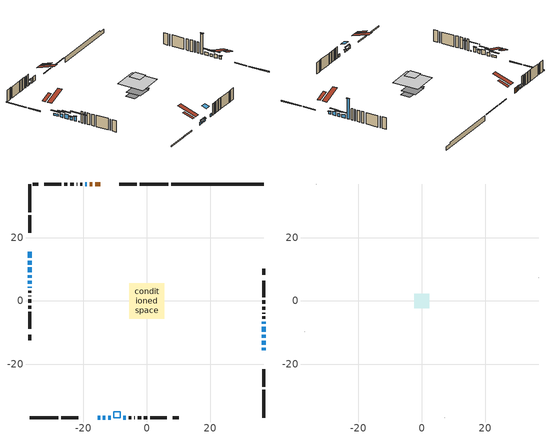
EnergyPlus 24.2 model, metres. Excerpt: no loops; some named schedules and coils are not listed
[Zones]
conditioned space
 floor adiabatic (AdiabaticFloorConstruction): -5.54,-5.54 -5.54,5.54 5.54,5.54 5.54,-5.54 z3.96
 floor foundation (Slab1 construction): -5.31,-2.01 -5.31,2.01 5.31,2.01 5.31,-2.01 z-0.61
 floor foundation (Slab2 construction): -3.2,-3.2 -3.2,3.2 3.2,3.2 3.2,-3.2 z0
 wall outside (RimJoist1 construction): 6.78,36.97 -2.2,36.97 / -36.97,-36.97 -27.99,-36.97 / -36.97,36.97 -36.97,27.99 / 36.97,-36.97 36.97,-27.99 z1.52:1.82
 wall outside (RimJoist2 construction): -3.13,36.97 -8.61,36.97 / -27.07,-36.97 -21.58,-36.97 / -36.97,27.07 -36.97,21.58 / 36.97,-27.07 36.97,-21.58 z1.52:1.82
 wall outside (AdiabaticWallConstruction 1): -14.69,36.97 -16.28,36.97 / -17.21,36.97 -18.02,36.97 z1.52:3.55
 wall outside (AdiabaticWallConstruction): -15.5,-36.97 -14.75,-36.97 / -7.4,-36.97 -6.56,-36.97 / 36.97,-11.56 36.97,-10.64 z1.52:2.74; -13.83,-36.97 -13.06,-36.97 / -18.94,36.97 -19.4,36.97 z1.52:2.28; -12.13,-36.97 -11.37,-36.97 / -36.97,15.5 -36.97,13.67 z1.52:2.44; -36.97,12.74 -36.97,11.52 / 36.97,-9.71 36.97,-8.19 z1.52:2.94; -36.97,10.59 -36.97,9.12 / -36.97,6.35 -36.97,5.43 z1.52:3.5; -36.97,8.19 -36.97,7.27 z1.52:2.89; 36.97,-15.5 36.97,-14.73 z1.52:2.69; -36.97,4.51 -36.97,4.19 z1.52:1.85; 36.97,-13.81 36.97,-12.48 z1.52:3.15; 36.97,-7.26 36.97,-6.5 z1.52:10.31
 wall outside (Wall1 construction): -20.33,36.97 -21.02,36.97 / -5.64,-36.97 -4.95,-36.97 / -36.97,3.27 -36.97,2.58 / 36.97,-5.57 36.97,-4.88 z1.52:6.4
 wall outside (Wall2 construction): -21.95,36.97 -22.15,36.97 / -4.02,-36.97 -3.82,-36.97 / -36.97,1.65 -36.97,1.45 / 36.97,-3.95 36.97,-3.75 z1.52:6.4
 wall outside (Wall3 construction): -23.07,36.97 -24.16,36.97 / -2.89,-36.97 -1.81,-36.97 / -36.97,0.52 -36.97,-0.56 / 36.97,-2.82 36.97,-1.74 z1.52:6.4
 wall outside (Wall4 construction): -25.09,36.97 -26.09,36.97 / -0.88,-36.97 0.12,-36.97 / -36.97,-1.49 -36.97,-2.49 / 36.97,-0.81 36.97,0.19 z1.52:6.4
 wall outside (Wall5 construction): -27.02,36.97 -32.34,36.97 / 1.05,-36.97 6.37,-36.97 / -36.97,-3.42 -36.97,-8.74 / 36.97,1.12 36.97,6.44 z1.52:6.4
 wall outside (Wall7 construction): -34.21,36.97 -36.04,36.97 / 8.24,-36.97 10.07,-36.97 / -36.97,-10.61 -36.97,-12.44 / 36.97,8.31 36.97,10.14 z1.52:6.4
 wall foundation (FoundationWall1 construction): 7.7,36.97,-0.61 7.7,36.97,1.52 34.04,36.97,1.52 34.04,36.97,0.92 36.97,36.97,0.92 36.97,36.97,-0.61
 window (WindowConstruction 13): -15.5,-36.97 -14.75,-36.97 z1.52:2.74
 window (WindowConstruction 5): -13.82,-36.97 -13.06,-36.97 z1.52:2.28
 window (WindowConstruction 6): -12.13,-36.97 -11.37,-36.97 z1.52:2.43
 window (WindowConstruction 7): -36.97,15.5 -36.97,13.67 z1.52:2.43
 window (WindowConstruction 8): -36.97,12.74 -36.97,11.52 z1.52:2.94
 window (WindowConstruction 9): -36.97,10.59 -36.97,9.12 z1.52:3.5
 window (WindowConstruction 10): -36.97,8.19 -36.97,7.27 z1.52:2.89
 window (WindowConstruction 11): 36.97,-15.5 36.97,-14.73 z1.52:2.69
 window (WindowConstruction 12): -36.97,6.35 -36.97,5.43 z1.52:3.5
 window (WindowConstruction 14): -7.4,-36.97 -6.56,-36.97 z1.52:2.74
 window (WindowConstruction 15): -36.97,4.5 -36.97,4.19 z1.52:1.85
 window (WindowConstruction): 36.97,-13.81 36.97,-12.49 z1.52:3.14
 window (WindowConstruction 1): 36.97,-11.56 36.97,-10.64 z1.52:2.74
 window (WindowConstruction 2): 36.97,-9.71 36.97,-8.19 z1.52:2.94
 window (WindowConstruction 3): 36.97,-7.26 36.97,-6.5 z1.52:10.31
 window (WindowConstruction 4): -18.94,36.97 -19.4,36.97 z1.52:2.28
 door (Door): -14.69,36.97 -16.28,36.97 z1.52:3.55
 door (Door 1): -17.21,36.97 -18.02,36.97 z1.52:3.55
 ceiling adiabatic (AdiabaticFloorConstruction): 5.54,-5.54 5.54,5.54 -5.54,5.54 -5.54,-5.54 z3.96
 roof outside (Roof2 construction): -13.77,36.97,6.4 -13.77,28.99,9.06 -11.66,28.99,9.06 -11.66,36.97,6.4; -16.43,-36.97,6.4 -16.43,-28.99,9.06 -18.53,-28.99,9.06 -18.53,-36.97,6.4; -36.97,16.43,6.4 -28.99,16.43,9.06 -28.99,18.53,9.06 -36.97,18.53,6.4; 36.97,-16.43,6.4 28.99,-16.43,9.06 28.99,-18.53,9.06 36.97,-18.53,6.4
 roof outside (AdiabaticRoofConstruction): -8.33,-36.97,6.4 -8.33,-34.96,7.06 -10.44,-34.96,7.06 -10.44,-36.97,6.4
 skylight (SkylightConstruction): -8.33,-36.97,6.4 -8.33,-34.96,7.06 -10.44,-34.96,7.06 -10.44,-36.97,6.4
attic - vented
 floor to conditioned space (Floor1 construction Reversed): -2.32,-2.32 -2.32,2.32 2.32,2.32 2.32,-2.32 z6.4
 wall outside (Wall6 construction): -33.27,36.97 -33.28,36.97 / 7.3,-36.97 7.31,-36.97 / -36.97,-9.67 -36.97,-9.68 / 36.97,7.37 36.97,7.38 z1.52:6.4
 roof outside (Roof1 construction): -10.73,36.97,6.4 -10.73,32.44,7.91 -9.54,32.44,7.91 -9.54,36.97,6.4; -19.46,-36.97,6.4 -19.46,-32.44,7.91 -20.65,-32.44,7.91 -20.65,-36.97,6.4; -36.97,19.46,6.4 -32.44,19.46,7.91 -32.44,20.65,7.91 -36.97,20.65,6.4; 36.97,-19.46,6.4 32.44,-19.46,7.91 32.44,-20.65,7.91 36.97,-20.65,6.4
shading: -11.94,-36.97 -14.94,-36.97 -14.94,-37.38 -11.94,-37.38 z3.4; -11.17,-36.97 -12.33,-36.97 -12.33,-37.38 -11.17,-37.38 z2.64; -36.97,12.55 -36.97,16.61 -37.38,16.61 -37.38,12.55 z3.55; -36.97,10.4 -36.97,13.86 -37.38,13.86 -37.38,10.4 z4.06; -36.97,8 -36.97,11.71 -37.38,11.71 -37.38,8 z4.62; -36.97,7.07 -36.97,8.39 -37.38,8.39 -37.38,7.07 z3.09; 36.97,-14.53 36.97,-15.7 37.38,-15.7 37.38,-14.53 z2.89; -36.97,5.23 -36.97,6.55 -37.38,6.55 -37.38,5.23 z3.7; -36.97,0.64 -36.97,8.05 -37.38,8.05 -37.38,0.64 z5.4; 36.97,-11.37 36.97,-14.92 37.38,-14.92 37.38,-11.37 z4.26; 36.97,-9.52 36.97,-12.68 37.38,-12.68 37.38,-9.52 z3.86; 36.97,-7.07 36.97,-10.83 37.38,-10.83 37.38,-7.07 z4.06; 36.97,-6.3 36.97,-7.46 37.38,-7.46 37.38,-6.3 z10.51; -20.52,36.97 -17.83,36.97 -17.83,37.38 -20.52,37.38 z3.4
[Building]
Building 1: Terrain=Suburbs
[Site:Location]
Halifax Intl AP_NS: Latitude {deg}=44.88; Longitude {deg}=-63.51; Time Zone {hr}=-4; Elevation {m}=145; Keep Site Location Information=Yes
[Site:GroundTemperature:Shallow]
3.15511, 1.33576, 1.19006, 2.05344, 5.51939, 8.9692, 11.96, 13.8546, 14.0156, 12.4746, 9.56009, 6.2161
[Site:WaterMainsTemperature]
Calculation Method=Schedule; Temperature Schedule=mains temperature schedule
[Material] Roughness=Rough; Thermal Absorptance=0.9
Name | Thickness {m} | Conductivity {W/m-K} | Density {kg/m3} | Specific Heat {J/kg-K} | Solar Absorptance | Visible Absorptance
asphalt or fiberglass shingles | 0.00635 | 0.162714 | 1121.4 | 1465.45 | 0.4 | 0.4
asphalt or fiberglass shingles 1 | 0.00635 | 0.162714 | 1121.4 | 1465.45 | 0.7 | 0.7
ceiling loosefill ins | 0.0846667 | 0.0480833 | 16.02 | 1046.75 | 0.7 | 0.7
ceiling stud and cavity | 0.1397 | 0.153456 | 65.682 | 1177.47 | 0.7 | 0.7
concrete 4.0 in. | 0.1016 | 1.803125 | 2242.8 | 837.4 | 0.7 | 0.7
concrete 8.0 in. | 0.2032 | 1.803125 | 2242.8 | 837.4 | 0.7 | 0.7
door material | 0.04445 | 0.327969 | 512.64 | 1214.23 | 0.7 | 0.7
door material 1 | 0.04445 | 0.20624 | 512.64 | 1214.23 | 0.7 | 0.7
exterior vertical ins | 0.0416097 | 0.029427 | 32.04 | 1214.23 | 0.7 | 0.7
floor covering | 0.0127 | 0.0433444 | 54.468 | 1339.84 | 0.6 | 0.6
floor rigid ins; roof rigid ins 1; wall rigid ins 1 | 0.512978 | 0.029427 | 32.04 | 1214.23 | 0.7 | 0.7
floor stud and cavity | 0.1397 | 1.75129 | 37.0049 | 1207.88 | 0.7 | 0.7
furniture material conditioned space 1 | 0.1524 | 0.115458 | 640.8 | 1214.23 | 0.6 | 0.6
gypsum board | 0.0127 | 0.160291 | 801 | 837.4 | 0.6 | 0.6
gypsum board 1 | 0.0127 | 0.160291 | 801 | 837.4 | 0.7 | 0.7
osb sheathing 0.5 in. | 0.0127 | 0.115458 | 512.64 | 1214.23 | 0.7 | 0.7
osb sheathing 0.75 in. | 0.01905 | 0.115458 | 512.64 | 1214.23 | 0.7 | 0.7
osb sheathing 2.0 in. | 0.0508 | 0.115458 | 512.64 | 1214.23 | 0.7 | 0.7
rim joist stud and cavity | 0.0508 | 0.177588 | 50.32683 | 1063.81 | 0.6 | 0.6
rim joist stud and cavity 1 | 0.0508 | 0.0279668 | 125.044 | 1163.47 | 0.6 | 0.6
roof rigid ins; wall rigid ins | 0.051816 | 0.029427 | 32.04 | 1214.23 | 0.7 | 0.7
roof stud and cavity | 0.2032 | 0.169511 | 78.34581 | 1123.46 | 0.7 | 0.7
roof stud and cavity 1 | 0.18415 | 1.78685 | 37.0049 | 1207.88 | 0.6 | 0.6
wall stud and cavity | 0.1397 | 1.1669 | 139.0536 | 1170.24 | 0.7 | 0.7
wall stud and cavity 1 | 0.1397 | 0.967651 | 139.0536 | 1170.24 | 0.7 | 0.7
wall stud and cavity 2 | 0.1397 | 1.22077 | 139.0536 | 1170.24 | 0.7 | 0.7
wall stud and cavity 3 | 0.1397 | 1.10207 | 139.0536 | 1170.24 | 0.7 | 0.7
wall stud and cavity 4 | 0.1397 | 0.158678 | 139.0536 | 1170.24 | 0.7 | 0.7
wall stud and cavity 5 | 0.0889 | 6.9971 | 50.32683 | 1063.81 | 0.6 | 0.6
wall stud and cavity 6 | 0.1397 | 0.0971535 | 139.0536 | 1170.24 | 0.7 | 0.7
wall stud and cavity 7 | 0.0889 | 0.380278 | 52.3479 | 1209.89 | 0.7 | 0.7
wall stud and cavity 8 | 0.0889 | 0.391764 | 83.0341 | 1211.67 | 0.7 | 0.7
wood siding | 0.0254 | 0.102417 | 544.68 | 1172.36 | 0.4 | 0.4
wood siding 1 | 0.00254 | 0.102417 | 544.68 | 1172.36 | 0.4 | 0.4
wood siding 2; wood siding 3; wood siding 4 | 0.0254 | 0.102417 | 544.68 | 1172.36 | 0.7 | 0.7
[WindowMaterial:SimpleGlazingSystem]
Name | U-Factor {W/m2-K} | Solar Heat Gain Coefficient
SkylightMaterial | 2.51524 | 0.4955
WindowMaterial | 2.79017 | 0.63
WindowMaterial 1 | 2.78165 | 0.58
WindowMaterial 10 | 2.78165 | 0.55
WindowMaterial 11 | 2.77768 | 0.55
WindowMaterial 12 | 2.83219 | 0.53
WindowMaterial 13 | 2.765186 | 0.62
WindowMaterial 14 | 6.76988 | 0.73
WindowMaterial 15 | 2.63516 | 0.17
WindowMaterial 2 | 2.77995 | 0.57
WindowMaterial 3 | 2.79017 | 0.62
WindowMaterial 4 | 2.75497 | 0.44
WindowMaterial 5 | 2.76973 | 0.52
WindowMaterial 6 | 2.773703 | 0.53
WindowMaterial 7 | 2.78449 | 0.58
WindowMaterial 8 | 2.78619 | 0.58
WindowMaterial 9 | 2.82935 | 0.57
[Construction]
AdiabaticFloorConstruction: floor stud and cavity, floor rigid ins, osb sheathing 0.75 in., floor covering
AdiabaticRoofConstruction: asphalt or fiberglass shingles 1, roof rigid ins 1, osb sheathing 0.75 in., roof stud and cavity 1
AdiabaticWallConstruction: wood siding 3, wall rigid ins 1, wall stud and cavity 7, gypsum board
AdiabaticWallConstruction 1: wood siding 4, wall rigid ins 1, wall stud and cavity 7, gypsum board
Door: door material
Door 1: door material 1
Floor1 construction Reversed: gypsum board, ceiling stud and cavity, ceiling loosefill ins
FoundationWall1 construction: concrete 8.0 in., gypsum board 1
furniture construction conditioned space 1: furniture material conditioned space 1
PartitionWallConstruction: gypsum board, wall stud and cavity 8, gypsum board
RimJoist1 construction: wood siding 2, rim joist stud and cavity
RimJoist2 construction: wood siding 2, osb sheathing 2.0 in., rim joist stud and cavity 1
Roof1 construction: asphalt or fiberglass shingles
Roof2 construction: asphalt or fiberglass shingles, roof rigid ins, osb sheathing 0.75 in., roof stud and cavity, gypsum board
SkylightConstruction: SkylightMaterial
Slab1 construction; Slab2 construction: concrete 4.0 in.
Wall1 construction: wood siding, osb sheathing 0.5 in., wall stud and cavity, gypsum board
Wall2 construction: wood siding, osb sheathing 0.5 in., wall stud and cavity 1, gypsum board
Wall3 construction: wood siding, osb sheathing 0.5 in., wall stud and cavity 2, gypsum board
Wall4 construction: wood siding, osb sheathing 0.5 in., wall stud and cavity 3, gypsum board
Wall5 construction: wood siding, wall rigid ins, osb sheathing 0.5 in., wall stud and cavity 4, gypsum board
Wall6 construction: wood siding 1, wall stud and cavity 5
Wall7 construction: wood siding, osb sheathing 0.5 in., wall stud and cavity 6, gypsum board
WindowConstruction: WindowMaterial
WindowConstruction 1: WindowMaterial 1
WindowConstruction 10: WindowMaterial 10
WindowConstruction 11: WindowMaterial 11
WindowConstruction 12: WindowMaterial 12
WindowConstruction 13: WindowMaterial 13
WindowConstruction 14: WindowMaterial 14
WindowConstruction 15: WindowMaterial 15
WindowConstruction 2: WindowMaterial 2
WindowConstruction 3: WindowMaterial 3
WindowConstruction 4: WindowMaterial 4
WindowConstruction 5: WindowMaterial 5
WindowConstruction 6: WindowMaterial 6
WindowConstruction 7: WindowMaterial 7
WindowConstruction 8: WindowMaterial 8
WindowConstruction 9: WindowMaterial 9
[Zone] Multiplier=1; Part of Total Floor Area=Yes
Name | Volume {m3}
attic - vented | 5.2909
conditioned space | 496.9
[Space]
Name | Zone | Volume {m3}
attic - vented 1 | attic - vented | 5.2909
conditioned space 1 | conditioned space | 496.9
[ZoneInfiltration:EffectiveLeakageArea]
infil attic - vented 1: Zone or Space=attic - vented 1; Schedule=Always On Discrete; Effective Air Leakage Area {cm2}=773.731; Stack Coefficient=0.000444052; Wind Coefficient=1.42376e-05
[ZoneMixing]
whole house fan mix: Zone or Space=attic - vented; Schedule=Always On Continuous; Design Flow Rate Calculation Method=Flow/Zone; Design Flow Rate {m3/s}=0; Source Zone or Space=conditioned space
[SurfaceProperty:ExposedFoundationPerimeter] Exposed Perimeter Calculation Method=TotalExposedPerimeter
Name | Total Exposed Perimeter {m}
Slab1 | 29.262
Slab2 | 21.336
[InternalMass] Zone or ZoneList=conditioned space; Space or SpaceList=conditioned space 1
Name | Construction | Surface Area {m2}
furniture mass conditioned space 1 | furniture construction conditioned space 1 | 82.4482
partition wall mass | PartitionWallConstruction | 206.12
[Lights]
interior lighting: Zone or ZoneList or Space or SpaceList=conditioned space 1; Schedule=interior lighting schedule; Design Level Calculation Method=LightingLevel; Lighting Level {W}=343.2; Return Air Fraction=0; Fraction Radiant=0.6; Fraction Visible=0.2; Fraction Replaceable=1
[People]
occupants: Zone or ZoneList or Space or SpaceList=conditioned space 1; Number of People Schedule=occupants schedule; Number of People Calculation Method=People; Number of People=3; Fraction Radiant=0.314171; Sensible Heat Fraction=0.56303; Activity Level Schedule=occupants activity schedule; Carbon Dioxide Generation Rate {m3/s-W}=0; Enable ASHRAE 55 Comfort Warnings=No; Mean Radiant Temperature Calculation Type=EnclosureAveraged
[ElectricEquipment] Zone or ZoneList or Space or SpaceList=conditioned space 1; Design Level Calculation Method=EquipmentLevel
Name | Schedule | Design Level {W} | Fraction Latent | Fraction Radiant | Fraction Lost
clothes dryer | clothes dryer schedule | 140.772 | 0.015 | 0.081 | 0.85
clothes washer | clothes washer schedule | 32.1985 | 0.03 | 0.162 | 0.7
cooking range | cooking range schedule | 215.147 | 0.08 | 0.432 | 0.2
dishwasher | dishwasher schedule | 66.8632 | 0.3 | 0.18 | 0.4
fridge | fridge schedule | 72.9452 | 0 | 0.6 | 0
mech vent house fan | mech vent house fan schedule | 0 | 0 | 0 | 1
mech vent house fan cfis | mech vent house fan cfis schedule | 0 | 0 | 0 | 0
misc plug loads | misc plug loads schedule | 494.7 | 0.045 | 0.513 | 0.1
whole house fan | Always On Discrete | 0 | 0 | 0 | 1
[OtherEquipment] Zone or ZoneList or Space or SpaceList=conditioned space 1; Design Level Calculation Method=EquipmentLevel
Name | Fuel Type | Schedule | Design Level {W} | Fraction Latent | Fraction Radiant | Fraction Lost
clothes dryer 1 | Electricity | clothes dryer schedule | 0 | 0.015 | 0.081 | 0.85
cooking range 1 | Electricity | cooking range schedule | 0 | 0.08 | 0.432 | 0.2
general water use latent | None | general water use schedule | 62.594 | 1 | 0 | 0
general water use sensible | None | general water use schedule | -61.6891 | 0 | 0.6 | 0
mech vent house fan latent load | None | Always On Discrete | 0 | 1 | 0 | 0
mech vent house fan sensible load | None | Always On Discrete | 0 | 0 | 0 | 0
water heater energy adjustment1 | Electricity | Always On Discrete | 0.01 | 0 | 0 | 1
[ZoneInfiltration:DesignFlowRate] Zone or ZoneList or Space or SpaceList=conditioned space 1; Schedule=Always On Discrete; Design Flow Rate Calculation Method=Flow/Zone; Design Flow Rate {m3/s}=0
infil flow; natural vent flow; whole house fan flow
[ZoneControl:Thermostat]
conditioned space Thermostat: Zone or ZoneList=conditioned space; Control Type Schedule=conditioned space Thermostat Schedule; Control 1=conditioned space temperature setpoint; Temperature Difference Between Cutout And Setpoint {deltaC}=0
[ThermostatSetpoint:DualSetpoint]
conditioned space temperature setpoint: Heating Setpoint Temperature Schedule=heating setpoint; Cooling Setpoint Temperature Schedule=cooling setpoint
[AirLoopHVAC:UnitarySystem] Control Type=Load; Controlling Zone or Thermostat Location=conditioned space; Dehumidification Control Type=None; Availability Schedule=Always On Discrete; Fan Placement=BlowThrough; DX Heating Coil Sizing Ratio=1; Use DOAS DX Cooling Coil=No; Minimum Supply Air Temperature {C}=2; Latent Load Control=SensibleOnlyLoadControl; Cooling Supply Air Flow Rate Method=None; Heating Supply Air Flow Rate Method=SupplyAirFlowRate; Heating Supply Air Flow Rate {m3/s}=0.00141584; No Load Supply Air Flow Rate Method=SupplyAirFlowRate; No Load Supply Air Flow Rate {m3/s}=0; No Load Supply Air Flow Rate Control Set To Low Speed=Yes; Maximum Supply Air Temperature {C}=48.8889; Maximum Outdoor Dry-Bulb Temperature for Supplemental Heater Operation {C}=21; Ancillary On-Cycle Electric Power {W}=0; Ancillary Off-Cycle Electric Power {W}=0
Name | Supply Fan | Supply Air Fan Operating Mode Schedule | Heating Coil
unit heater unitary system | unit heater supply fan | unit heater auto fan schedule | unit heater htg coil
unit heater unitary system 1 | unit heater supply fan 1 | unit heater auto fan schedule 1 | unit heater htg coil 1
[Zone equipment]
conditioned space: electric baseboard, unit heater unitary system, unit heater unitary system 1
[Foundation:Kiva] Initial Indoor Air Temperature {C}=18; Wall Depth Below Slab {m}=0.2032
Name | Wall Height Above Grade {m} | Custom Block Material Name 1 | Custom Block Depth 1 {m} | Custom Block X Position 1 {m} | Custom Block Z Position 1 {m}
Foundation Kiva 1 | 1.52001 | exterior vertical ins | 2.13 | 0.2159 | 0
Foundation Kiva 2 | 0.1016
[Foundation:Kiva:Settings]
Soil Conductivity {W/m-K}=0.849921; Soil Density {kg/m3}=1842.3; Soil Specific Heat {J/kg-K}=418.7; Ground Solar Absorptivity=0.9; Ground Thermal Absorptivity=0.9; Ground Surface Roughness {m}=0.03; Far-Field Width {m}=40; Deep-Ground Boundary Condition=ZeroFlux; Deep-Ground Depth {m}=40; Minimum Cell Dimension {m}=0.2; Maximum Cell Growth Coefficient=3; Simulation Timestep=Timestep
[Exterior:Lights]
exterior lighting: Schedule=exterior lighting schedule; Design Level {W}=75.6
[EnergyManagementSystem:Sensor] Output:Variable or Output:Meter Index Key=conditioned space
Name | Output:Variable or Output:Meter
conditioned_space_clg_unmet_s | Zone Cooling Setpoint Not Met Time
conditioned_space_htg_unmet_s | Zone Heating Setpoint Not Met Time
fridge_tin_s; tin_s; tin_s_1 | Zone Mean Air Temperature
tout_s | Zone Outdoor Air Drybulb Temperature
win_s | Zone Air Humidity Ratio
[Schedule:Constant]
Name | Hourly Value
Always On Continuous; mech vent house fan schedule; mech vent house fan cfis schedule; Always On Discrete | 1
occupants activity schedule | 117.228
fridge schedule; unit heater auto fan schedule; unit heater auto fan schedule 1 | 0
[Schedule:Week:Daily]
interior lighting schedule Week Rule - Jan1-Jan27: interior lighting schedule day, interior lighting schedule day, interior lighting schedule day, interior lighting schedule day, interior lighting schedule day, interior lighting schedule day, interior lighting schedule day, interior lighting schedule default day, interior lighting schedule default day, interior lighting schedule default day, interior lighting schedule default day, interior lighting schedule default day
interior lighting schedule Week Rule - Jan28-Feb3: interior lighting schedule day, interior lighting schedule day, interior lighting schedule day, interior lighting schedule day, interior lighting schedule day 1, interior lighting schedule day 1, interior lighting schedule day 1, interior lighting schedule default day, interior lighting schedule default day, interior lighting schedule default day, interior lighting schedule default day, interior lighting schedule default day
interior lighting schedule Week Rule - Feb4-Feb24: interior lighting schedule day 1, interior lighting schedule day 1, interior lighting schedule day 1, interior lighting schedule day 1, interior lighting schedule day 1, interior lighting schedule day 1, interior lighting schedule day 1, interior lighting schedule default day, interior lighting schedule default day, interior lighting schedule default day, interior lighting schedule default day, interior lighting schedule default day
interior lighting schedule Week Rule - Feb25-Mar3: interior lighting schedule day 1, interior lighting schedule day 1, interior lighting schedule day 1, interior lighting schedule day 1, interior lighting schedule day 2, interior lighting schedule day 2, interior lighting schedule day 2, interior lighting schedule default day, interior lighting schedule default day, interior lighting schedule default day, interior lighting schedule default day, interior lighting schedule default day
interior lighting schedule Week Rule - Mar4-Mar31: interior lighting schedule day 2, interior lighting schedule day 2, interior lighting schedule day 2, interior lighting schedule day 2, interior lighting schedule day 2, interior lighting schedule day 2, interior lighting schedule day 2, interior lighting schedule default day, interior lighting schedule default day, interior lighting schedule default day, interior lighting schedule default day, interior lighting schedule default day
interior lighting schedule Week Rule - Apr1-Apr28: interior lighting schedule day 3, interior lighting schedule day 3, interior lighting schedule day 3, interior lighting schedule day 3, interior lighting schedule day 3, interior lighting schedule day 3, interior lighting schedule day 3, interior lighting schedule default day, interior lighting schedule default day, interior lighting schedule default day, interior lighting schedule default day, interior lighting schedule default day
interior lighting schedule Week Rule - Apr29-May5: interior lighting schedule day 3, interior lighting schedule day 3, interior lighting schedule day 4, interior lighting schedule day 4, interior lighting schedule day 4, interior lighting schedule day 4, interior lighting schedule day 4, interior lighting schedule default day, interior lighting schedule default day, interior lighting schedule default day, interior lighting schedule default day, interior lighting schedule default day
interior lighting schedule Week Rule - May6-May26: interior lighting schedule day 4, interior lighting schedule day 4, interior lighting schedule day 4, interior lighting schedule day 4, interior lighting schedule day 4, interior lighting schedule day 4, interior lighting schedule day 4, interior lighting schedule default day, interior lighting schedule default day, interior lighting schedule default day, interior lighting schedule default day, interior lighting schedule default day
interior lighting schedule Week Rule - May27-Jun2: interior lighting schedule day 4, interior lighting schedule day 4, interior lighting schedule day 4, interior lighting schedule day 4, interior lighting schedule day 4, interior lighting schedule day 5, interior lighting schedule day 5, interior lighting schedule default day, interior lighting schedule default day, interior lighting schedule default day, interior lighting schedule default day, interior lighting schedule default day
interior lighting schedule Week Rule - Jun3-Jun30: interior lighting schedule day 5, interior lighting schedule day 5, interior lighting schedule day 5, interior lighting schedule day 5, interior lighting schedule day 5, interior lighting schedule day 5, interior lighting schedule day 5, interior lighting schedule default day, interior lighting schedule default day, interior lighting schedule default day, interior lighting schedule default day, interior lighting schedule default day
interior lighting schedule Week Rule - Jul1-Jul28: interior lighting schedule day 6, interior lighting schedule day 6, interior lighting schedule day 6, interior lighting schedule day 6, interior lighting schedule day 6, interior lighting schedule day 6, interior lighting schedule day 6, interior lighting schedule default day, interior lighting schedule default day, interior lighting schedule default day, interior lighting schedule default day, interior lighting schedule default day
interior lighting schedule Week Rule - Jul29-Aug4: interior lighting schedule day 6, interior lighting schedule day 6, interior lighting schedule day 6, interior lighting schedule day 7, interior lighting schedule day 7, interior lighting schedule day 7, interior lighting schedule day 7, interior lighting schedule default day, interior lighting schedule default day, interior lighting schedule default day, interior lighting schedule default day, interior lighting schedule default day
interior lighting schedule Week Rule - Aug5-Aug25: interior lighting schedule day 7, interior lighting schedule day 7, interior lighting schedule day 7, interior lighting schedule day 7, interior lighting schedule day 7, interior lighting schedule day 7, interior lighting schedule day 7, interior lighting schedule default day, interior lighting schedule default day, interior lighting schedule default day, interior lighting schedule default day, interior lighting schedule default day
interior lighting schedule Week Rule - Aug26-Sep1: interior lighting schedule day 7, interior lighting schedule day 7, interior lighting schedule day 7, interior lighting schedule day 7, interior lighting schedule day 7, interior lighting schedule day 7, interior lighting schedule day 8, interior lighting schedule default day, interior lighting schedule default day, interior lighting schedule default day, interior lighting schedule default day, interior lighting schedule default day
interior lighting schedule Week Rule - Sep2-Sep29: interior lighting schedule day 8, interior lighting schedule day 8, interior lighting schedule day 8, interior lighting schedule day 8, interior lighting schedule day 8, interior lighting schedule day 8, interior lighting schedule day 8, interior lighting schedule default day, interior lighting schedule default day, interior lighting schedule default day, interior lighting schedule default day, interior lighting schedule default day
interior lighting schedule Week Rule - Sep30-Oct6: interior lighting schedule day 8, interior lighting schedule day 9, interior lighting schedule day 9, interior lighting schedule day 9, interior lighting schedule day 9, interior lighting schedule day 9, interior lighting schedule day 9, interior lighting schedule default day, interior lighting schedule default day, interior lighting schedule default day, interior lighting schedule default day, interior lighting schedule default day
interior lighting schedule Week Rule - Oct7-Oct27: interior lighting schedule day 9, interior lighting schedule day 9, interior lighting schedule day 9, interior lighting schedule day 9, interior lighting schedule day 9, interior lighting schedule day 9, interior lighting schedule day 9, interior lighting schedule default day, interior lighting schedule default day, interior lighting schedule default day, interior lighting schedule default day, interior lighting schedule default day
interior lighting schedule Week Rule - Oct28-Nov3: interior lighting schedule day 9, interior lighting schedule day 9, interior lighting schedule day 9, interior lighting schedule day 9, interior lighting schedule day 10, interior lighting schedule day 10, interior lighting schedule day 10, interior lighting schedule default day, interior lighting schedule default day, interior lighting schedule default day, interior lighting schedule default day, interior lighting schedule default day
interior lighting schedule Week Rule - Nov4-Nov24: interior lighting schedule day 10, interior lighting schedule day 10, interior lighting schedule day 10, interior lighting schedule day 10, interior lighting schedule day 10, interior lighting schedule day 10, interior lighting schedule day 10, interior lighting schedule default day, interior lighting schedule default day, interior lighting schedule default day, interior lighting schedule default day, interior lighting schedule default day
interior lighting schedule Week Rule - Nov25-Dec1: interior lighting schedule day 10, interior lighting schedule day 10, interior lighting schedule day 10, interior lighting schedule day 10, interior lighting schedule day 10, interior lighting schedule day 10, interior lighting schedule day 11, interior lighting schedule default day, interior lighting schedule default day, interior lighting schedule default day, interior lighting schedule default day, interior lighting schedule default day
interior lighting schedule Week Rule - Dec2-Dec31: interior lighting schedule day 11, interior lighting schedule day 11, interior lighting schedule day 11, interior lighting schedule day 11, interior lighting schedule day 11, interior lighting schedule day 11, interior lighting schedule day 11, interior lighting schedule default day, interior lighting schedule default day, interior lighting schedule default day, interior lighting schedule default day, interior lighting schedule default day
occupants schedule Week Rule - Jan1-Dec31: occupants schedule day, occupants schedule day, occupants schedule day, occupants schedule day, occupants schedule day, occupants schedule day, occupants schedule day, occupants schedule default day, occupants schedule default day, occupants schedule default day, occupants schedule default day, occupants schedule default day
clothes dryer schedule Week Rule - Jan1-Dec31: clothes dryer schedule day, clothes dryer schedule day, clothes dryer schedule day, clothes dryer schedule day, clothes dryer schedule day, clothes dryer schedule day, clothes dryer schedule day, clothes dryer schedule default day, clothes dryer schedule default day, clothes dryer schedule default day, clothes dryer schedule default day, clothes dryer schedule default day
clothes washer schedule Week Rule - Jan1-Dec31: clothes washer schedule day, clothes washer schedule day, clothes washer schedule day, clothes washer schedule day, clothes washer schedule day, clothes washer schedule day, clothes washer schedule day, clothes washer schedule default day, clothes washer schedule default day, clothes washer schedule default day, clothes washer schedule default day, clothes washer schedule default day
cooking range schedule Week Rule - Jan1-Dec31: cooking range schedule day, cooking range schedule day, cooking range schedule day, cooking range schedule day, cooking range schedule day, cooking range schedule day, cooking range schedule day, cooking range schedule default day, cooking range schedule default day, cooking range schedule default day, cooking range schedule default day, cooking range schedule default day
dishwasher schedule Week Rule - Jan1-Dec31: dishwasher schedule day, dishwasher schedule day, dishwasher schedule day, dishwasher schedule day, dishwasher schedule day, dishwasher schedule day, dishwasher schedule day, dishwasher schedule default day, dishwasher schedule default day, dishwasher schedule default day, dishwasher schedule default day, dishwasher schedule default day
misc plug loads schedule Week Rule - Jan1-Dec31: misc plug loads schedule day, misc plug loads schedule day, misc plug loads schedule day, misc plug loads schedule day, misc plug loads schedule day, misc plug loads schedule day, misc plug loads schedule day, misc plug loads schedule default day, misc plug loads schedule default day, misc plug loads schedule default day, misc plug loads schedule default day, misc plug loads schedule default day
general water use schedule Week Rule - Jan1-Dec31: general water use schedule day, general water use schedule day, general water use schedule day, general water use schedule day, general water use schedule day, general water use schedule day, general water use schedule day, general water use schedule default day, general water use schedule default day, general water use schedule default day, general water use schedule default day, general water use schedule default day
exterior lighting schedule Week Rule - Jan1-Jan27: exterior lighting schedule day, exterior lighting schedule day, exterior lighting schedule day, exterior lighting schedule day, exterior lighting schedule day, exterior lighting schedule day, exterior lighting schedule day, exterior lighting schedule default day, exterior lighting schedule default day, exterior lighting schedule default day, exterior lighting schedule default day, exterior lighting schedule default day
exterior lighting schedule Week Rule - Jan28-Feb3: exterior lighting schedule day, exterior lighting schedule day, exterior lighting schedule day, exterior lighting schedule day, exterior lighting schedule day 1, exterior lighting schedule day 1, exterior lighting schedule day 1, exterior lighting schedule default day, exterior lighting schedule default day, exterior lighting schedule default day, exterior lighting schedule default day, exterior lighting schedule default day
exterior lighting schedule Week Rule - Feb4-Feb24: exterior lighting schedule day 1, exterior lighting schedule day 1, exterior lighting schedule day 1, exterior lighting schedule day 1, exterior lighting schedule day 1, exterior lighting schedule day 1, exterior lighting schedule day 1, exterior lighting schedule default day, exterior lighting schedule default day, exterior lighting schedule default day, exterior lighting schedule default day, exterior lighting schedule default day
exterior lighting schedule Week Rule - Feb25-Mar3: exterior lighting schedule day 1, exterior lighting schedule day 1, exterior lighting schedule day 1, exterior lighting schedule day 1, exterior lighting schedule day 2, exterior lighting schedule day 2, exterior lighting schedule day 2, exterior lighting schedule default day, exterior lighting schedule default day, exterior lighting schedule default day, exterior lighting schedule default day, exterior lighting schedule default day
[Schedule:Year]
interior lighting schedule: interior lighting schedule Week Rule - Jan1-Jan27, 1, 1, 1, 27, interior lighting schedule Week Rule - Jan28-Feb3, 1, 28, 2, 3, interior lighting schedule Week Rule - Feb4-Feb24, 2, 4, 2, 24, interior lighting schedule Week Rule - Feb25-Mar3, 2, 25, 3, 3, interior lighting schedule Week Rule - Mar4-Mar31, 3, 4, 3, 31, interior lighting schedule Week Rule - Apr1-Apr28, 4, 1, 4, 28, interior lighting schedule Week Rule - Apr29-May5, 4, 29, 5, 5, interior lighting schedule Week Rule - May6-May26, 5, 6, 5, 26, interior lighting schedule Week Rule - May27-Jun2, 5, 27, 6, 2, interior lighting schedule Week Rule - Jun3-Jun30, 6, 3, 6, 30, interior lighting schedule Week Rule - Jul1-Jul28, 7, 1, 7, 28, interior lighting schedule Week Rule - Jul29-Aug4, 7, 29, 8, 4, interior lighting schedule Week Rule - Aug5-Aug25, 8, 5, 8, 25, interior lighting schedule Week Rule - Aug26-Sep1, 8, 26, 9, 1, interior lighting schedule Week Rule - Sep2-Sep29, 9, 2, 9, 29, interior lighting schedule Week Rule - Sep30-Oct6, 9, 30, 10, 6, interior lighting schedule Week Rule - Oct7-Oct27, 10, 7, 10, 27, interior lighting schedule Week Rule - Oct28-Nov3, 10, 28, 11, 3, interior lighting schedule Week Rule - Nov4-Nov24, 11, 4, 11, 24, interior lighting schedule Week Rule - Nov25-Dec1, 11, 25, 12, 1, interior lighting schedule Week Rule - Dec2-Dec31, 12, 2, 12, 31
occupants schedule: occupants schedule Week Rule - Jan1-Dec31, 1, 1, 12, 31
clothes dryer schedule: clothes dryer schedule Week Rule - Jan1-Dec31, 1, 1, 12, 31
clothes washer schedule: clothes washer schedule Week Rule - Jan1-Dec31, 1, 1, 12, 31
cooking range schedule: cooking range schedule Week Rule - Jan1-Dec31, 1, 1, 12, 31
dishwasher schedule: dishwasher schedule Week Rule - Jan1-Dec31, 1, 1, 12, 31
misc plug loads schedule: misc plug loads schedule Week Rule - Jan1-Dec31, 1, 1, 12, 31
general water use schedule: general water use schedule Week Rule - Jan1-Dec31, 1, 1, 12, 31
exterior lighting schedule: exterior lighting schedule Week Rule - Jan1-Jan27, 1, 1, 1, 27, exterior lighting schedule Week Rule - Jan28-Feb3, 1, 28, 2, 3, exterior lighting schedule Week Rule - Feb4-Feb24, 2, 4, 2, 24, exterior lighting schedule Week Rule - Feb25-Mar3, 2, 25, 3, 3, exterior lighting schedule Week Rule - Mar4-Mar31, 3, 4, 3, 31, exterior lighting schedule Week Rule - Apr1-Apr28, 4, 1, 4, 28, exterior lighting schedule Week Rule - Apr29-May5, 4, 29, 5, 5, exterior lighting schedule Week Rule - May6-May26, 5, 6, 5, 26, exterior lighting schedule Week Rule - May27-Jun2, 5, 27, 6, 2, exterior lighting schedule Week Rule - Jun3-Jun30, 6, 3, 6, 30, exterior lighting schedule Week Rule - Jul1-Jul28, 7, 1, 7, 28, exterior lighting schedule Week Rule - Jul29-Aug4, 7, 29, 8, 4, exterior lighting schedule Week Rule - Aug5-Aug25, 8, 5, 8, 25, exterior lighting schedule Week Rule - Aug26-Sep1, 8, 26, 9, 1, exterior lighting schedule Week Rule - Sep2-Sep29, 9, 2, 9, 29, exterior lighting schedule Week Rule - Sep30-Oct6, 9, 30, 10, 6, exterior lighting schedule Week Rule - Oct7-Oct27, 10, 7, 10, 27, exterior lighting schedule Week Rule - Oct28-Nov3, 10, 28, 11, 3, exterior lighting schedule Week Rule - Nov4-Nov24, 11, 4, 11, 24, exterior lighting schedule Week Rule - Nov25-Dec1, 11, 25, 12, 1, exterior lighting schedule Week Rule - Dec2-Dec31, 12, 2, 12, 31
[Schedule:Compact]
conditioned space Thermostat Schedule: Through: 12/31, For: AllDays, Until: 24:00, 4
mains temperature schedule: Through: 01/01, For: AllDays, Until: 24:00, 7.41, Through: 01/02, For: AllDays, Until: 24:00, 7.34833, Through: 01/03, For: AllDays, Until: 24:00, 7.28778, Through: 01/04, For: AllDays, Until: 24:00, 7.22889, Through: 01/05, For: AllDays, Until: 24:00, 7.17056, Through: 01/06, For: AllDays, Until: 24:00, 7.11333, Through: 01/07, For: AllDays, Until: 24:00, 7.05722, Through: 01/08, For: AllDays, Until: 24:00, 7.00167, Through: 01/09, For: AllDays, Until: 24:00, 6.94778, Through: 01/10, For: AllDays, Until: 24:00, 6.895, Through: 01/11, For: AllDays, Until: 24:00, 6.84333, Through: 01/12, For: AllDays, Until: 24:00, 6.79278, Through: 01/13, For: AllDays, Until: 24:00, 6.74389, Through: 01/14, For: AllDays, Until: 24:00, 6.69556, Through: 01/15, For: AllDays, Until: 24:00, 6.64889, Through: 01/16, For: AllDays, Until: 24:00, 6.60278, Through: 01/17, For: AllDays, Until: 24:00, 6.55833, Through: 01/18, For: AllDays, Until: 24:00, 6.515, Through: 01/19, For: AllDays, Until: 24:00, 6.47333, Through: 01/20, For: AllDays, Until: 24:00, 6.43278, Through: 01/21, For: AllDays, Until: 24:00, 6.39333, Through: 01/22, For: AllDays, Until: 24:00, 6.355, Through: 01/23, For: AllDays, Until: 24:00, 6.31833, Through: 01/24, For: AllDays, Until: 24:00, 6.28278, Through: 01/25, For: AllDays, Until: 24:00, 6.24889, Through: 01/26, For: AllDays, Until: 24:00, 6.21611, Through: 01/27, For: AllDays, Until: 24:00, 6.18444, Through: 01/28, For: AllDays, Until: 24:00, 6.15444, Through: 01/29, For: AllDays, Until: 24:00, 6.12556, Through: 01/30, For: AllDays, Until: 24:00, 6.09833, Through: 01/31, For: AllDays, Until: 24:00, 6.07222, Through: 02/01, For: AllDays, Until: 24:00, 6.04778, Through: 02/02, For: AllDays, Until: 24:00, 6.02444, Through: 02/03, For: AllDays, Until: 24:00, 6.00278, Through: 02/04, For: AllDays, Until: 24:00, 5.98222, Through: 02/05, For: AllDays, Until: 24:00, 5.96333, Through: 02/06, For: AllDays, Until: 24:00, 5.94556, Through: 02/07, For: AllDays, Until: 24:00, 5.92944, Through: 02/08, For: AllDays, Until: 24:00, 5.915, Through: 02/09, For: AllDays, Until: 24:00, 5.90167, Through: 02/10, For: AllDays, Until: 24:00, 5.89, Through: 02/11, For: AllDays, Until: 24:00, 5.87944, Through: 02/12, For: AllDays, Until: 24:00, 5.87056, Through: 02/13, For: AllDays, Until: 24:00, 5.86333, Through: 02/14, For: AllDays, Until: 24:00, 5.85722, Through: 02/15, For: AllDays, Until: 24:00, 5.85278, Through: 02/16, For: AllDays, Until: 24:00, 5.84944, Through: 02/17, For: AllDays, Until: 24:00, 5.84833, Through: 02/18, For: AllDays, Until: 24:00, 5.84778, Through: 02/19, For: AllDays, Until: 24:00, 5.84944, Through: 02/20, For: AllDays, Until: 24:00, 5.85167, Through: 02/21, For: AllDays, Until: 24:00, 5.85611, Through: 02/22, For: AllDays, Until: 24:00, 5.86167, Through: 02/23, For: AllDays, Until: 24:00, 5.86889, Through: 02/24, For: AllDays, Until: 24:00, 5.87722, Through: 02/25, For: AllDays, Until: 24:00, 5.88722, Through: 02/26, For: AllDays, Until: 24:00, 5.89889, Through: 02/27, For: AllDays, Until: 24:00, 5.91167, Through: 02/28, For: AllDays, Until: 24:00, 5.92611, Through: 03/01, For: AllDays, Until: 24:00, 5.94222, Through: 03/02, For: AllDays, Until: 24:00, 5.95944, Through: 03/03, For: AllDays, Until: 24:00, 5.97778, Through: 03/04, For: AllDays, Until: 24:00, 5.99778, Through: 03/05, For: AllDays, Until: 24:00, 6.01944, Through: 03/06, For: AllDays, Until: 24:00, 6.04222, Through: 03/07, For: AllDays, Until: 24:00, 6.06667, Through: 03/08, For: AllDays, Until: 24:00, 6.09222, Through: 03/09, For: AllDays, Until: 24:00, 6.11944, Through: 03/10, For: AllDays, Until: 24:00, 6.14778, Through: 03/11, For: AllDays, Until: 24:00, 6.17722, Through: 03/12, For: AllDays, Until: 24:00, 6.20833, Through: 03/13, For: AllDays, Until: 24:00, 6.24111, Through: 03/14, For: AllDays, Until: 24:00, 6.275, Through: 03/15, For: AllDays, Until: 24:00, 6.31, Through: 03/16, For: AllDays, Until: 24:00, 6.34667, Through: 03/17, For: AllDays, Until: 24:00, 6.38444, Through: 03/18, For: AllDays, Until: 24:00, 6.42333, Through: 03/19, For: AllDays, Until: 24:00, 6.46389, Through: 03/20, For: AllDays, Until: 24:00, 6.50556, Through: 03/21, For: AllDays, Until: 24:00, 6.54833, Through: 03/22, For: AllDays, Until: 24:00, 6.59278, Through: 03/23, For: AllDays, Until: 24:00, 6.63833, Through: 03/24, For: AllDays, Until: 24:00, 6.685, Through: 03/25, For: AllDays, Until: 24:00, 6.73278, Through: 03/26, For: AllDays, Until: 24:00, 6.78167, Through: 03/27, For: AllDays, Until: 24:00, 6.83167, Through: 03/28, For: AllDays, Until: 24:00, 6.88333, Through: 03/29, For: AllDays, Until: 24:00, 6.93611, Through: 03/30, For: AllDays, Until: 24:00, 6.98944, Through: 03/31, For: AllDays, Until: 24:00, 7.04444, Through: 04/01, For: AllDays, Until: 24:00, 7.1, Through: 04/02, For: AllDays, Until: 24:00, 7.15722, Through: 04/03, For: AllDays, Until: 24:00, 7.21556, Through: 04/04, For: AllDays, Until: 24:00, 7.27444, Through: 04/05, For: AllDays, Until: 24:00, 7.33444, Through: 04/06, For: AllDays, Until: 24:00, 7.39556, Through: 04/07, For: AllDays, Until: 24:00, 7.45778, Through: 04/08, For: AllDays, Until: 24:00, 7.52111, Through: 04/09, For: AllDays, Until: 24:00, 7.585, Through: 04/10, For: AllDays, Until: 24:00, 7.65, Through: 04/11, For: AllDays, Until: 24:00, 7.71611, Through: 04/12, For: AllDays, Until: 24:00, 7.78333, Through: 04/13, For: AllDays, Until: 24:00, 7.85111, Through: 04/14, For: AllDays, Until: 24:00, 7.91944, Through: 04/15, For: AllDays, Until: 24:00, 7.98889, Through: 04/16, For: AllDays, Until: 24:00, 8.05944, Through: 04/17, For: AllDays, Until: 24:00, 8.13056, Through: 04/18, For: AllDays, Until: 24:00, 8.20222, Through: 04/19, For: AllDays, Until: 24:00, 8.275, Through: 04/20, For: AllDays, Until: 24:00, 8.34833, Through: 04/21, For: AllDays, Until: 24:00, 8.42222, Through: 04/22, For: AllDays, Until: 24:00, 8.49722, Through: 04/23, For: AllDays, Until: 24:00, 8.57278, Through: 04/24, For: AllDays, Until: 24:00, 8.64889, Through: 04/25, For: AllDays, Until: 24:00, 8.72556, Through: 04/26, For: AllDays, Until: 24:00, 8.80278, Through: 04/27, For: AllDays, Until: 24:00, 8.88111, Through: 04/28, For: AllDays, Until: 24:00, 8.95944, Through: 04/29, For: AllDays, Until: 24:00, 9.03833, Through: 04/30, For: AllDays, Until: 24:00, 9.11778, Through: 05/01, For: AllDays, Until: 24:00, 9.19778, Through: 05/02, For: AllDays, Until: 24:00, 9.27833, Through: 05/03, For: AllDays, Until: 24:00, 9.35944, Through: 05/04, For: AllDays, Until: 24:00, 9.44056, Through: 05/05, For: AllDays, Until: 24:00, 9.52278, Through: 05/06, For: AllDays, Until: 24:00, 9.60444, Through: 05/07, For: AllDays, Until: 24:00, 9.68722, Through: 05/08, For: AllDays, Until: 24:00, 9.77, Through: 05/09, For: AllDays, Until: 24:00, 9.85278, Through: 05/10, For: AllDays, Until: 24:00, 9.93611, Through: 05/11, For: AllDays, Until: 24:00, 10.02, Through: 05/12, For: AllDays, Until: 24:00, 10.1039, Through: 05/13, For: AllDays, Until: 24:00, 10.1878, Through: 05/14, For: AllDays, Until: 24:00, 10.2722, Through: 05/15, For: AllDays, Until: 24:00, 10.3561, Through: 05/16, For: AllDays, Until: 24:00, 10.4406, Through: 05/17, For: AllDays, Until: 24:00, 10.5256, Through: 05/18, For: AllDays, Until: 24:00, 10.61, Through: 05/19, For: AllDays, Until: 24:00, 10.6944, Through: 05/20, For: AllDays, Until: 24:00, 10.7794, Through: 05/21, For: AllDays, Until: 24:00, 10.8639, Through: 05/22, For: AllDays, Until: 24:00, 10.9489, Through: 05/23, For: AllDays, Until: 24:00, 11.0333, Through: 05/24, For: AllDays, Until: 24:00, 11.1178, Through: 05/25, For: AllDays, Until: 24:00, 11.2022, Through: 05/26, For: AllDays, Until: 24:00, 11.2867, Through: 05/27, For: AllDays, Until: 24:00, 11.3711, Through: 05/28, For: AllDays, Until: 24:00, 11.455, Through: 05/29, For: AllDays, Until: 24:00, 11.5389, Through: 05/30, For: AllDays, Until: 24:00, 11.6222, Through: 05/31, For: AllDays, Until: 24:00, 11.7056, Through: 06/01, For: AllDays, Until: 24:00, 11.7883, Through: 06/02, For: AllDays, Until: 24:00, 11.8711, Through: 06/03, For: AllDays, Until: 24:00, 11.9539, Through: 06/04, For: AllDays, Until: 24:00, 12.0356, Through: 06/05, For: AllDays, Until: 24:00, 12.1172, Through: 06/06, For: AllDays, Until: 24:00, 12.1989, Through: 06/07, For: AllDays, Until: 24:00, 12.2794, Through: 06/08, For: AllDays, Until: 24:00, 12.36, Through: 06/09, For: AllDays, Until: 24:00, 12.44, Through: 06/10, For: AllDays, Until: 24:00, 12.5194, Through: 06/11, For: AllDays, Until: 24:00, 12.5983, Through: 06/12, For: AllDays, Until: 24:00, 12.6767, Through: 06/13, For: AllDays, Until: 24:00, 12.7544, Through: 06/14, For: AllDays, Until: 24:00, 12.8317, Through: 06/15, For: AllDays, Until: 24:00, 12.9083, Through: 06/16, For: AllDays, Until: 24:00, 12.9844, Through: 06/17, For: AllDays, Until: 24:00, 13.0594, Through: 06/18, For: AllDays, Until: 24:00, 13.1344, Through: 06/19, For: AllDays, Until: 24:00, 13.2083, Through: 06/20, For: AllDays, Until: 24:00, 13.2811, Through: 06/21, For: AllDays, Until: 24:00, 13.3539, Through: 06/22, For: AllDays, Until: 24:00, 13.4256, Through: 06/23, For: AllDays, Until: 24:00, 13.4967, Through: 06/24, For: AllDays, Until: 24:00, 13.5667, Through: 06/25, For: AllDays, Until: 24:00, 13.6361, Through: 06/26, For: AllDays, Until: 24:00, 13.7044, Through: 06/27, For: AllDays, Until: 24:00, 13.7717, Through: 06/28, For: AllDays, Until: 24:00, 13.8389, Through: 06/29, For: AllDays, Until: 24:00, 13.9044, Through: 06/30, For: AllDays, Until: 24:00, 13.9694, Through: 07/01, For: AllDays, Until: 24:00, 14.0333, Through: 07/02, For: AllDays, Until: 24:00, 14.0961, Through: 07/03, For: AllDays, Until: 24:00, 14.1583, Through: 07/04, For: AllDays, Until: 24:00, 14.2189, Through: 07/05, For: AllDays, Until: 24:00, 14.2789, Through: 07/06, For: AllDays, Until: 24:00, 14.3378, Through: 07/07, For: AllDays, Until: 24:00, 14.3956, Through: 07/08, For: AllDays, Until: 24:00, 14.4522, Through: 07/09, For: AllDays, Until: 24:00, 14.5083, Through: 07/10, For: AllDays, Until: 24:00, 14.5628, Through: 07/11, For: AllDays, Until: 24:00, 14.6161, Through: 07/12, For: AllDays, Until: 24:00, 14.6683, Through: 07/13, For: AllDays, Until: 24:00, 14.7194, Through: 07/14, For: AllDays, Until: 24:00, 14.7694, Through: 07/15, For: AllDays, Until: 24:00, 14.8183, Through: 07/16, For: AllDays, Until: 24:00, 14.8661, Through: 07/17, For: AllDays, Until: 24:00, 14.9122, Through: 07/18, For: AllDays, Until: 24:00, 14.9572, Through: 07/19, For: AllDays, Until: 24:00, 15.0011, Through: 07/20, For: AllDays, Until: 24:00, 15.0439, Through: 07/21, For: AllDays, Until: 24:00, 15.0856, Through: 07/22, For: AllDays, Until: 24:00, 15.1256, Through: 07/23, For: AllDays, Until: 24:00, 15.1644, Through: 07/24, For: AllDays, Until: 24:00, 15.2017, Through: 07/25, For: AllDays, Until: 24:00, 15.2383, Through: 07/26, For: AllDays, Until: 24:00, 15.2728, Through: 07/27, For: AllDays, Until: 24:00, 15.3067, Through: 07/28, For: AllDays, Until: 24:00, 15.3389, Through: 07/29, For: AllDays, Until: 24:00, 15.3694, Through: 07/30, For: AllDays, Until: 24:00, 15.3989, Through: 07/31, For: AllDays, Until: 24:00, 15.4272, Through: 08/01, For: AllDays, Until: 24:00, 15.4539, Through: 08/02, For: AllDays, Until: 24:00, 15.4794, Through: 08/03, For: AllDays, Until: 24:00, 15.5033, Through: 08/04, For: AllDays, Until: 24:00, 15.5261, Through: 08/05, For: AllDays, Until: 24:00, 15.5472, Through: 08/06, For: AllDays, Until: 24:00, 15.5667, Through: 08/07, For: AllDays, Until: 24:00, 15.585, Through: 08/08, For: AllDays, Until: 24:00, 15.6022, Through: 08/09, For: AllDays, Until: 24:00, 15.6172, Through: 08/10, For: AllDays, Until: 24:00, 15.6317, Through: 08/11, For: AllDays, Until: 24:00, 15.6439, Through: 08/12, For: AllDays, Until: 24:00, 15.655, Through: 08/13, For: AllDays, Until: 24:00, 15.665, Through: 08/14, For: AllDays, Until: 24:00, 15.6733, Through: 08/15, For: AllDays, Until: 24:00, 15.68, Through: 08/16, For: AllDays, Until: 24:00, 15.6856, Through: 08/17, For: AllDays, Until: 24:00, 15.6894, Through: 08/18, For: AllDays, Until: 24:00, 15.6917, Through: 08/19, For: AllDays, Until: 24:00, 15.6928, Through: 08/20, For: AllDays, Until: 24:00, 15.6922, Through: 08/21, For: AllDays, Until: 24:00, 15.69, Through: 08/22, For: AllDays, Until: 24:00, 15.6867, Through: 08/23, For: AllDays, Until: 24:00, 15.6822, Through: 08/24, For: AllDays, Until: 24:00, 15.6756, Through: 08/25, For: AllDays, Until: 24:00, 15.6678, Through: 08/26, For: AllDays, Until: 24:00, 15.6589, Through: 08/27, For: AllDays, Until: 24:00, 15.6478, Through: 08/28, For: AllDays, Until: 24:00, 15.6361, Through: 08/29, For: AllDays, Until: 24:00, 15.6222, Through: 08/30, For: AllDays, Until: 24:00, 15.6072, Through: 08/31, For: AllDays, Until: 24:00, 15.5911, Through: 09/01, For: AllDays, Until: 24:00, 15.5733, Through: 09/02, For: AllDays, Until: 24:00, 15.5539, Through: 09/03, For: AllDays, Until: 24:00, 15.5333, Through: 09/04, For: AllDays, Until: 24:00, 15.5111, Through: 09/05, For: AllDays, Until: 24:00, 15.4878, Through: 09/06, For: AllDays, Until: 24:00, 15.4628, Through: 09/07, For: AllDays, Until: 24:00, 15.4367, Through: 09/08, For: AllDays, Until: 24:00, 15.4089, Through: 09/09, For: AllDays, Until: 24:00, 15.38, Through: 09/10, For: AllDays, Until: 24:00, 15.3494, Through: 09/11, For: AllDays, Until: 24:00, 15.3178, Through: 09/12, For: AllDays, Until: 24:00, 15.2844, Through: 09/13, For: AllDays, Until: 24:00, 15.25, Through: 09/14, For: AllDays, Until: 24:00, 15.2144, Through: 09/15, For: AllDays, Until: 24:00, 15.1772, Through: 09/16, For: AllDays, Until: 24:00, 15.1389, Through: 09/17, For: AllDays, Until: 24:00, 15.0989, Through: 09/18, For: AllDays, Until: 24:00, 15.0583, Through: 09/19, For: AllDays, Until: 24:00, 15.0161, Through: 09/20, For: AllDays, Until: 24:00, 14.9722, Through: 09/21, For: AllDays, Until: 24:00, 14.9278, Through: 09/22, For: AllDays, Until: 24:00, 14.8817, Through: 09/23, For: AllDays, Until: 24:00, 14.8344, Through: 09/24, For: AllDays, Until: 24:00, 14.7861, Through: 09/25, For: AllDays, Until: 24:00, 14.7367, Through: 09/26, For: AllDays, Until: 24:00, 14.6861, Through: 09/27, For: AllDays, Until: 24:00, 14.6339, Through: 09/28, For: AllDays, Until: 24:00, 14.5811, Through: 09/29, For: AllDays, Until: 24:00, 14.5267, Through: 09/30, For: AllDays, Until: 24:00, 14.4717, Through: 10/01, For: AllDays, Until: 24:00, 14.415, Through: 10/02, For: AllDays, Until: 24:00, 14.3578, Through: 10/03, For: AllDays, Until: 24:00, 14.2989, Through: 10/04, For: AllDays, Until: 24:00, 14.2394, Through: 10/05, For: AllDays, Until: 24:00, 14.1789, Through: 10/06, For: AllDays, Until: 24:00, 14.1172, Through: 10/07, For: AllDays, Until: 24:00, 14.0544, Through: 10/08, For: AllDays, Until: 24:00, 13.9911, Through: 10/09, For: AllDays, Until: 24:00, 13.9267, Through: 10/10, For: AllDays, Until: 24:00, 13.8611, Through: 10/11, For: AllDays, Until: 24:00, 13.7944, Through: 10/12, For: AllDays, Until: 24:00, 13.7272, Through: 10/13, For: AllDays, Until: 24:00, 13.6594, Through: 10/14, For: AllDays, Until: 24:00, 13.59, Through: 10/15, For: AllDays, Until: 24:00, 13.5206, Through: 10/16, For: AllDays, Until: 24:00, 13.4494, Through: 10/17, For: AllDays, Until: 24:00, 13.3783, Through: 10/18, For: AllDays, Until: 24:00, 13.3061, Through: 10/19, For: AllDays, Until: 24:00, 13.2328, Through: 10/20, For: AllDays, Until: 24:00, 13.1594, Through: 10/21, For: AllDays, Until: 24:00, 13.085, Through: 10/22, For: AllDays, Until: 24:00, 13.01, Through: 10/23, For: AllDays, Until: 24:00, 12.9339, Through: 10/24, For: AllDays, Until: 24:00, 12.8578, Through: 10/25, For: AllDays, Until: 24:00, 12.7806, Through: 10/26, For: AllDays, Until: 24:00, 12.7028, Through: 10/27, For: AllDays, Until: 24:00, 12.625, Through: 10/28, For: AllDays, Until: 24:00, 12.5461, Through: 10/29, For: AllDays, Until: 24:00, 12.4667, Through: 10/30, For: AllDays, Until: 24:00, 12.3872, Through: 10/31, For: AllDays, Until: 24:00, 12.3067, Through: 11/01, For: AllDays, Until: 24:00, 12.2261, Through: 11/02, For: AllDays, Until: 24:00, 12.145, Through: 11/03, For: AllDays, Until: 24:00, 12.0633, Through: 11/04, For: AllDays, Until: 24:00, 11.9817, Through: 11/05, For: AllDays, Until: 24:00, 11.8994, Through: 11/06, For: AllDays, Until: 24:00, 11.8167, Through: 11/07, For: AllDays, Until: 24:00, 11.7339, Through: 11/08, For: AllDays, Until: 24:00, 11.6506, Through: 11/09, For: AllDays, Until: 24:00, 11.5672, Through: 11/10, For: AllDays, Until: 24:00, 11.4833, Through: 11/11, For: AllDays, Until: 24:00, 11.3994, Through: 11/12, For: AllDays, Until: 24:00, 11.315, Through: 11/13, For: AllDays, Until: 24:00, 11.2311, Through: 11/14, For: AllDays, Until: 24:00, 11.1467, Through: 11/15, For: AllDays, Until: 24:00, 11.0622, Through: 11/16, For: AllDays, Until: 24:00, 10.9772, Through: 11/17, For: AllDays, Until: 24:00, 10.8928, Through: 11/18, For: AllDays, Until: 24:00, 10.8083, Through: 11/19, For: AllDays, Until: 24:00, 10.7233, Through: 11/20, For: AllDays, Until: 24:00, 10.6389, Through: 11/21, For: AllDays, Until: 24:00, 10.5539, Through: 11/22, For: AllDays, Until: 24:00, 10.4694, Through: 11/23, For: AllDays, Until: 24:00, 10.385, Through: 11/24, For: AllDays, Until: 24:00, 10.3006, Through: 11/25, For: AllDays, Until: 24:00, 10.2161, Through: 11/26, For: AllDays, Until: 24:00, 10.1322, Through: 11/27, For: AllDays, Until: 24:00, 10.0483, Through: 11/28, For: AllDays, Until: 24:00, 9.96444, Through: 11/29, For: AllDays, Until: 24:00, 9.88111, Through: 11/30, For: AllDays, Until: 24:00, 9.79778, Through: 12/01, For: AllDays, Until: 24:00, 9.715, Through: 12/02, For: AllDays, Until: 24:00, 9.63278, Through: 12/03, For: AllDays, Until: 24:00, 9.55056, Through: 12/04, For: AllDays, Until: 24:00, 9.46833, Through: 12/05, For: AllDays, Until: 24:00, 9.38667, Through: 12/06, For: AllDays, Until: 24:00, 9.30611, Through: 12/07, For: AllDays, Until: 24:00, 9.225, Through: 12/08, For: AllDays, Until: 24:00, 9.145, Through: 12/09, For: AllDays, Until: 24:00, 9.065, Through: 12/10, For: AllDays, Until: 24:00, 8.98611, Through: 12/11, For: AllDays, Until: 24:00, 8.90722, Through: 12/12, For: AllDays, Until: 24:00, 8.82944, Through: 12/13, For: AllDays, Until: 24:00, 8.75167, Through: 12/14, For: AllDays, Until: 24:00, 8.675, Through: 12/15, For: AllDays, Until: 24:00, 8.59833, Through: 12/16, For: AllDays, Until: 24:00, 8.52278, Through: 12/17, For: AllDays, Until: 24:00, 8.44778, Through: 12/18, For: AllDays, Until: 24:00, 8.37333, Through: 12/19, For: AllDays, Until: 24:00, 8.29944, Through: 12/20, For: AllDays, Until: 24:00, 8.22667, Through: 12/21, For: AllDays, Until: 24:00, 8.15444, Through: 12/22, For: AllDays, Until: 24:00, 8.08333, Through: 12/23, For: AllDays, Until: 24:00, 8.01278, Through: 12/24, For: AllDays, Until: 24:00, 7.94278, Through: 12/25, For: AllDays, Until: 24:00, 7.87389, Through: 12/26, For: AllDays, Until: 24:00, 7.80611, Through: 12/27, For: AllDays, Until: 24:00, 7.73889, Through: 12/28, For: AllDays, Until: 24:00, 7.67222, Through: 12/29, For: AllDays, Until: 24:00, 7.60722, Through: 12/30, For: AllDays, Until: 24:00, 7.54278, Through: 12/31, For: AllDays, Until: 24:00, 7.47944
